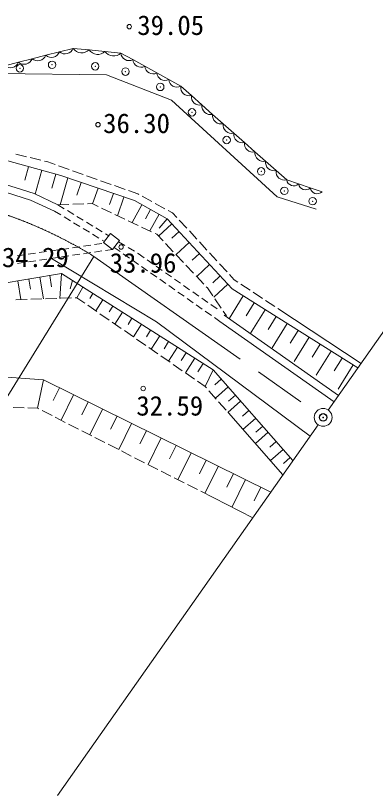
# Model space of a CAD drawing. Units: millimetres, scale not verified. Extents: x 40000 to 680000, y 20000 to 380000.
# Drawn here: x 549444 to 573610, y 270539 to 322932 of the extents above; entities that cross this region are included whole.
import ezdxf
from ezdxf.enums import TextEntityAlignment as Align

# ---------------------------------------------------------------- set-up
doc = ezdxf.new("R2010")
doc.units = ezdxf.units.MM
doc.header["$LTSCALE"] = 1000
doc.header["$PDMODE"] = 32
doc.header["$PDSIZE"] = 500
doc.linetypes.add('CHAIN', pattern=[18.5, 12, -1.5, 3.5, -1.5])
doc.layers.add('M-BGD', color=7, linetype='Continuous', lineweight=13)
doc.layers.add('M-BMK', color=2, linetype='CHAIN', lineweight=13)
doc.layers.add('M-OTRS', color=6, linetype='Continuous')
doc.styles.add('ＭＳ ゴシック', font='')
doc.styles.get('ＭＳ ゴシック').set_extended_font_data('MS Gothic')

msp = doc.modelspace()

# ---------------------------------------------------------------- linework, layer by layer
at = {"layer": 'M-BGD'}
for p, q in [((552393, 320499), (553311, 320732)), ((553311, 320732), (554379, 320627)), ((550558, 320033), (551476, 320266)), ((551476, 320266), (552393, 320499)), ((554379, 320627), (555448, 320522)), ((555448, 320522), (556516, 320417)), ((556516, 320417), (557320, 319971)), ((548723, 319567), (549641, 319800)), ((549641, 319800), (550558, 320033)), ((557320, 319971), (558124, 319524)), ((558124, 319524), (558928, 319078)), ((558928, 319078), (559731, 318631)), ((555558, 318947), (547588, 319056)), ((559914, 317248), (555558, 318947)), ((559731, 318631), (560535, 318185)), ((560535, 318185), (561247, 317555)), ((561247, 317555), (561959, 316926)), ((567007, 310760), (559914, 317248)), ((561959, 316926), (562671, 316296)), ((562671, 316296), (563383, 315667)), ((563383, 315667), (564095, 315037)), ((564095, 315037), (564807, 314407)), ((564807, 314407), (565519, 313778)), ((546078, 313937), (552478, 312193)), ((549453, 313631), (550179, 313452)), ((550421, 313392), (551146, 313213)), ((565519, 313778), (566231, 313148)), ((551388, 313154), (551614, 313098)), ((551614, 313098), (552099, 312925)), ((552334, 312842), (553038, 312591)), ((566231, 313148), (566943, 312519)), ((546563, 312278), (550694, 310972)), ((550321, 312781), (550069, 311874)), ((551212, 312538), (550767, 310937)), ((552140, 312285), (551873, 311327)), ((553272, 312508), (553976, 312257)), ((566943, 312519), (567655, 311889)), ((552443, 310224), (552963, 312027)), ((552478, 312193), (557421, 310501)), ((554211, 312174), (554915, 311923)), ((555150, 311840), (555854, 311589)), ((567655, 311889), (568445, 311622)), ((547144, 311573), (550440, 310540)), ((553855, 311722), (553566, 310877)), ((554980, 311337), (554618, 310280)), ((556088, 311506), (556792, 311255)), ((568445, 311622), (569235, 311355)), ((569235, 311355), (570025, 311088)), ((550694, 310972), (552283, 310218)), ((556017, 310982), (555760, 310231)), ((556724, 310740), (556295, 309487)), ((557027, 311172), (557657, 310948)), ((557657, 310948), (557726, 310910)), ((557945, 310791), (558602, 310435)), ((569627, 309921), (567007, 310760)), ((550440, 310540), (552064, 309795)), ((552283, 310218), (553030, 310244)), ((552283, 310218), (552708, 309959)), ((553279, 310252), (554025, 310278)), ((554274, 310286), (554583, 310297)), ((554583, 310297), (554979, 310109)), ((557931, 310220), (557272, 309025)), ((557421, 310501), (559620, 309287)), ((558821, 310316), (559477, 309959)), ((552064, 309795), (552489, 309536)), ((552921, 309830), (553347, 309571)), ((555205, 310003), (555880, 309683)), ((558507, 309902), (558165, 309282)), ((559696, 309840), (559985, 309683)), ((559985, 309683), (560269, 309376)), ((552702, 309407), (553128, 309148)), ((553560, 309442), (553986, 309183)), ((556105, 309577), (556781, 309257)), ((557006, 309151), (557682, 308831)), ((559082, 309584), (558463, 308462)), ((559620, 309287), (559083, 308647)), ((559620, 309287), (563992, 304569)), ((560438, 309193), (560944, 308643)), ((553341, 309018), (553767, 308760)), ((553979, 308630), (554405, 308372)), ((554198, 309054), (554624, 308795)), ((554837, 308666), (555263, 308407)), ((557907, 308725), (558582, 308405)), ((559940, 308942), (559051, 308111)), ((554618, 308242), (555044, 307983)), ((555354, 307687), (555818, 308290)), ((555476, 308277), (555702, 308140)), ((556421, 307826), (555818, 308290)), ((558807, 308299), (558927, 308242)), ((558927, 308242), (559349, 307795)), ((560421, 308423), (559942, 307975)), ((561113, 308460), (561619, 307910)), ((554734, 307547), (555227, 307619)), ((555256, 307854), (555411, 307760)), ((555354, 307687), (555958, 307223)), ((556421, 307826), (555958, 307223)), ((556357, 307742), (556782, 307483)), ((559520, 307614), (560033, 307070)), ((561097, 307693), (560219, 306873)), ((561788, 307727), (562294, 307177)), ((551037, 307004), (551530, 307077)), ((551777, 307113), (552270, 307185)), ((552516, 307221), (553009, 307294)), ((553255, 307330), (553748, 307402)), ((553995, 307438), (554488, 307511)), ((554742, 307045), (555235, 307117)), ((555481, 307153), (555958, 307223)), ((556063, 307360), (556471, 307074)), ((556995, 307354), (557421, 307095)), ((570447, 296428), (578033, 307231)), ((554699, 306753), (543955, 289355)), ((549559, 306787), (550052, 306860)), ((550298, 306896), (550791, 306968)), ((551045, 306502), (551538, 306574)), ((551784, 306611), (552277, 306683)), ((551862, 306622), (558908, 302362)), ((552524, 306719), (553017, 306791)), ((553263, 306828), (553756, 306900)), ((554003, 306936), (554495, 307008)), ((556675, 306931), (557083, 306645)), ((557287, 306502), (557695, 306217)), ((557634, 306966), (557667, 306945)), ((557667, 306945), (558075, 306660)), ((558279, 306517), (558687, 306231)), ((560203, 306889), (560716, 306345)), ((561787, 306949), (561301, 306495)), ((562463, 306994), (562969, 306445)), ((549566, 306285), (550059, 306357)), ((550306, 306394), (550799, 306466)), ((557899, 306074), (558307, 305788)), ((558891, 306088), (559299, 305802)), ((560887, 306164), (561400, 305621)), ((562478, 306203), (561613, 305395)), ((563138, 306262), (563644, 305712)), ((552531, 305600), (547037, 304688)), ((551733, 305468), (551860, 304702)), ((552531, 305600), (552421, 303935)), ((562714, 299124), (552531, 305600)), ((558511, 305645), (558919, 305359)), ((559503, 305659), (559911, 305373)), ((563813, 305529), (564127, 305188)), ((549592, 305112), (549802, 303849)), ((550325, 305234), (550438, 304554)), ((551067, 305357), (551309, 303898)), ((553265, 305133), (553116, 304566)), ((559123, 305216), (559531, 304930)), ((560115, 305230), (560523, 304944)), ((561571, 305439), (562083, 304896)), ((563183, 305442), (562690, 304983)), ((564127, 305188), (564364, 305032)), ((553558, 303972), (553961, 304690)), ((559735, 304787), (560143, 304502)), ((560727, 304802), (561135, 304516)), ((562254, 304715), (562324, 304640)), ((562324, 304640), (562687, 304107)), ((563690, 304895), (562749, 304016)), ((563992, 304569), (572437, 299262)), ((564572, 304894), (565196, 304483)), ((550464, 303871), (551211, 303895)), ((551460, 303903), (552207, 303928)), ((552456, 303936), (553203, 303960)), ((553452, 303968), (553558, 303972)), ((553558, 303972), (554085, 303607)), ((554638, 304260), (554422, 303920)), ((560347, 304359), (560755, 304073)), ((560959, 303930), (561367, 303644)), ((561339, 304373), (561747, 304087)), ((561951, 303944), (562359, 303658)), ((562827, 303901), (563247, 303283)), ((564737, 304101), (563800, 302609)), ((565404, 304346), (566027, 303934)), ((549469, 303838), (550216, 303863)), ((554290, 303466), (554905, 303041)), ((555313, 303831), (554840, 303086)), ((555970, 303413), (555730, 303036)), ((561571, 303501), (561979, 303215)), ((562563, 303515), (562971, 303229)), ((565476, 303637), (564931, 302770)), ((566235, 303797), (566859, 303385)), ((555110, 302899), (555724, 302474)), ((556624, 302997), (556118, 302202)), ((562183, 303072), (562591, 302787)), ((563387, 303077), (563603, 302759)), ((566214, 303172), (565194, 301549)), ((567067, 303248), (572650, 299565)), ((555929, 302332), (556544, 301907)), ((557260, 302592), (556997, 302179)), ((558908, 302362), (569224, 294686)), ((562795, 302644), (563160, 302388)), ((563160, 302388), (570843, 296991)), ((563447, 302797), (571130, 297400)), ((566953, 302708), (566408, 301842)), ((557895, 302189), (557358, 301345)), ((558511, 301797), (558226, 301348)), ((567692, 302244), (566672, 300621)), ((556749, 301766), (557364, 301341)), ((559126, 301405), (558559, 300514)), ((568430, 301780), (567886, 300913)), ((569169, 301316), (568149, 299693)), ((557568, 301199), (558183, 300774)), ((559724, 301025), (559418, 300543)), ((569907, 300852), (569363, 299985)), ((558388, 300633), (559003, 300208)), ((560321, 300646), (559724, 299709)), ((560900, 300277), (560573, 299762)), ((570646, 300388), (569626, 298764)), ((559208, 300066), (559822, 299641)), ((561478, 299910), (560854, 298928)), ((571385, 299924), (570840, 299057)), ((551315, 298454), (540213, 299263)), ((560027, 299499), (560642, 299074)), ((562040, 299552), (561693, 299006)), ((572123, 299459), (571103, 297836)), ((560847, 298933), (561461, 298508)), ((562714, 299124), (562168, 298019)), ((568071, 293045), (562714, 299124)), ((551315, 298454), (550905, 296556)), ((566581, 290922), (551315, 298454)), ((561666, 298366), (562168, 298019)), ((563261, 298503), (562827, 298120)), ((552383, 297927), (551965, 297078)), ((562168, 298019), (562259, 297916)), ((562423, 297729), (562918, 297169)), ((563723, 297979), (562867, 297226)), ((553340, 297455), (552497, 295745)), ((564204, 297433), (563744, 297028)), ((550017, 296582), (549270, 296603)), ((550905, 296556), (550266, 296574)), ((551001, 296507), (550905, 296556)), ((554307, 296977), (553883, 296117)), ((563082, 296982), (563576, 296421)), ((564560, 297029), (563705, 296276)), ((551889, 296055), (551223, 296394)), ((555276, 296500), (554420, 294766)), ((563741, 296235), (567398, 292085)), ((565107, 296408), (564673, 296026)), ((552777, 295603), (552111, 295942)), ((556255, 296016), (555824, 295143)), ((557236, 295533), (556368, 293774)), ((565569, 295884), (564714, 295131)), ((552268, 270539), (569758, 295446)), ((553665, 295151), (552999, 295490)), ((554553, 294698), (553887, 295037)), ((558228, 295043), (557791, 294158)), ((566050, 295338), (565590, 294933)), ((555440, 294246), (554775, 294585)), ((559221, 294553), (558341, 292769)), ((566406, 294934), (565551, 294181)), ((556328, 293794), (555662, 294133)), ((560225, 294058), (559782, 293160)), ((566953, 294313), (566519, 293931)), ((557216, 293342), (556550, 293681)), ((561231, 293562), (560338, 291752)), ((567415, 293790), (566560, 293036)), ((558104, 292890), (557438, 293229)), ((562248, 293060), (561799, 292149)), ((567896, 293244), (567437, 292839)), ((558992, 292438), (558326, 292777)), ((563063, 292658), (562164, 290836)), ((559880, 291986), (559214, 292325)), ((560768, 291534), (560102, 291873)), ((564080, 292156), (563630, 291245)), ((561656, 291082), (560990, 291421)), ((564895, 291754), (563996, 289932)), ((565367, 289192), (561878, 290969)), ((565912, 291252), (565462, 290341))]:
    msp.add_line(p, q, dxfattribs=at)
for centre, radius in [((557077, 322191), 150), ((554977, 315607), 150), ((556529, 307382), 150), ((558016, 297880), 150), ((570103, 295937), 600)]:
    msp.add_circle(centre, radius, dxfattribs=at)
for centre, radius, start, end in [((552772, 320931), 574, 228.7454, 339.7671), ((553890, 321131), 703, 214.5959, 314.1767), ((550937, 320465), 574, 228.7454, 339.7671), ((551855, 320698), 574, 228.7454, 339.7671), ((554958, 321026), 703, 214.5959, 314.1767), ((556026, 320921), 703, 214.5959, 314.1767), ((557063, 320456), 549, 184.0567, 297.8418), ((549102, 319999), 574, 228.7454, 339.7671), ((550020, 320232), 574, 228.7454, 339.7671), ((557867, 320010), 549, 184.0567, 297.8418), ((558671, 319563), 549, 184.0567, 297.8418), ((559475, 319117), 549, 184.0567, 297.8418), ((560279, 318670), 549, 184.0567, 297.8418), ((561109, 318116), 578, 173.1891, 283.8409), ((561821, 317487), 578, 173.1891, 283.8409), ((562533, 316857), 578, 173.1891, 283.8409), ((563245, 316228), 578, 173.1891, 283.8409), ((563957, 315598), 578, 173.1891, 283.8409), ((564669, 314968), 578, 173.1891, 283.8409), ((565381, 314339), 578, 173.1891, 283.8409), ((566093, 313709), 578, 173.1891, 283.8409), ((566805, 313080), 578, 173.1891, 283.8409), ((567517, 312450), 578, 173.1891, 283.8409), ((568122, 311968), 474, 189.6219, 313.0184), ((568912, 311701), 474, 189.6219, 313.0184), ((569702, 311434), 474, 189.6219, 313.0184)]:
    msp.add_arc(centre, radius, start, end, dxfattribs=at)
for p in [(549730, 319390), (551894, 319628), (554792, 319525), (556822, 319168), (559161, 318139), (561291, 316433), (563619, 314573), (565939, 312465), (567497, 311157), (569394, 310461)]:
    msp.add_point(p, dxfattribs=at)
at = {"layer": 'M-BMK'}
msp.add_line((554699, 306753), (569611, 296282), dxfattribs=at)
msp.add_arc((538936, 281228), 30000, 58.304, 80.1903, dxfattribs=at)
at = {"layer": 'M-OTRS'}
msp.add_point((570103, 295937), dxfattribs=at)

# ---------------------------------------------------------------- texts
at = {"layer": 'M-BGD', "style": 'ＭＳ ゴシック'}
for s, p in [('39.05', (557614, 321232)), ('36.30', (555323, 314643)), ('34.29', (548528, 305635)), ('33.96', (555758, 305264)), ('32.59', (557553, 295662))]:
    msp.add_text(s, height=1320, dxfattribs=at).set_placement(p, align=Align.BOTTOM_LEFT)

doc.saveas('drawing.dxf')
